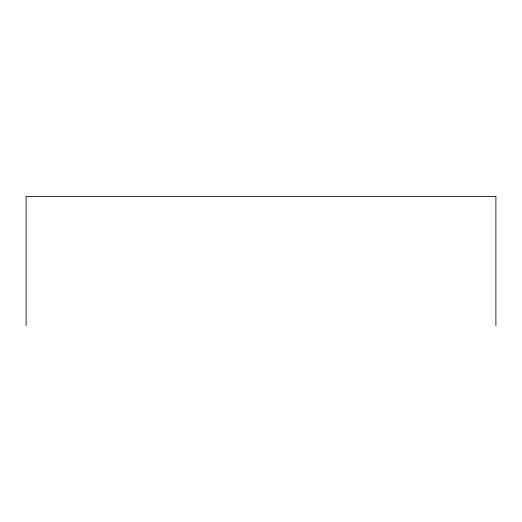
<?xml version="1.0" encoding="UTF-8"?>
<svg xmlns="http://www.w3.org/2000/svg" width="522" height="522" viewBox="0 0 522 522"><rect width="100%" height="100%" fill="white"/><g stroke="black" fill="none" stroke-linecap="round" stroke-linejoin="round"><path stroke-width="0.78" d="M495.9 325.611L495.9 196.389L26.1 196.389L26.1 325.611"/></g></svg>
